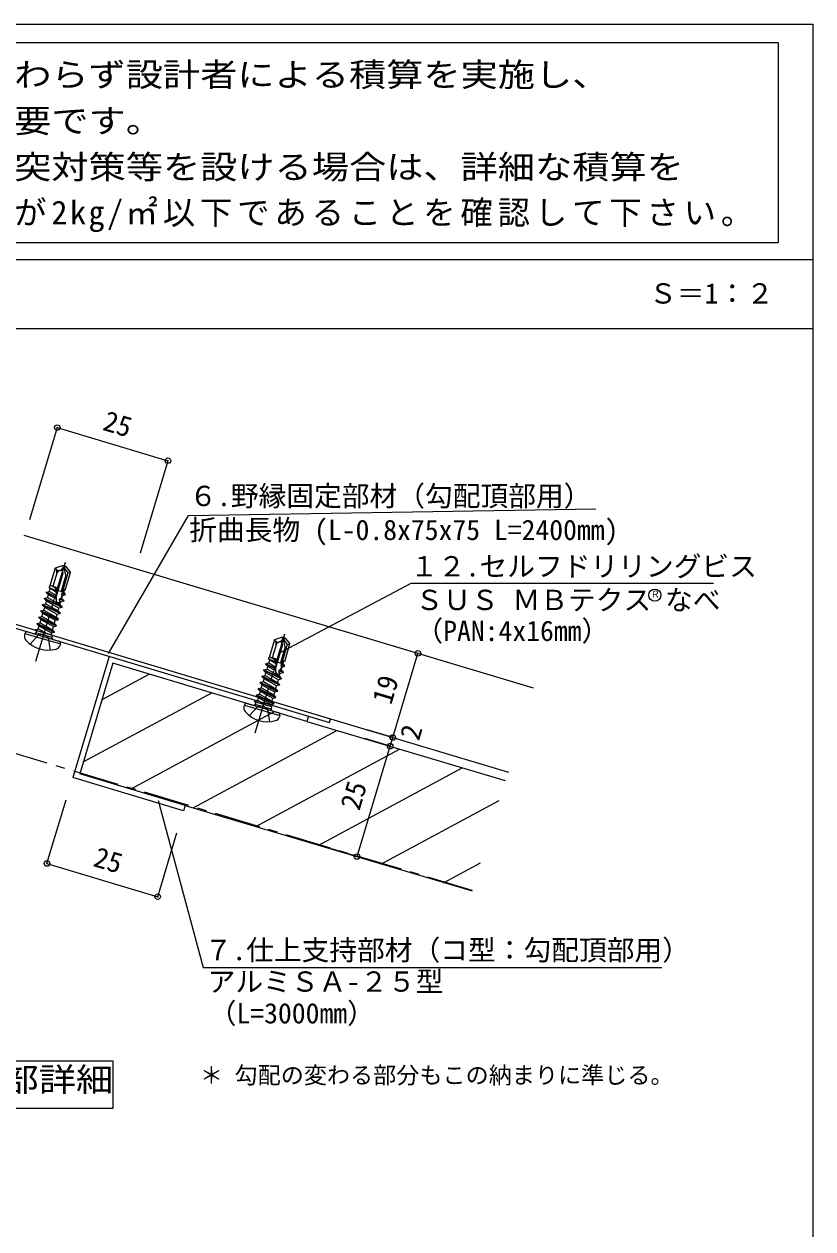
# Model space of a CAD drawing. Units: millimetres on the paper, enlarged 5 times, with parts at other scales. Extents: x -1379 to 1379, y -984 to 973.
# Drawn here: x 952 to 1379, y 320 to 973 of the extents above; entities that cross this region are included whole.
import ezdxf
from ezdxf.enums import TextEntityAlignment as Align

# ---------------------------------------------------------------- set-up
doc = ezdxf.new("R2010")
doc.units = ezdxf.units.MM
doc.header["$LTSCALE"] = 5
doc.header["$PDMODE"] = 32
doc.header["$PDSIZE"] = 3
doc.linetypes.add('CHAIN1', pattern=[8, 5, -1, 1, -1])
for name, color, linetype, lineweight in [('0-3_太線２', 3, 'Continuous', 18), ('2-6_文字', 7, 'Continuous', 18), ('3-0_中心線', 3, 'Continuous', 18), ('3-1_中線', 7, 'Continuous', 18), ('3-2_太線１', 3, 'Continuous', 18), ('3-3_太線２', 7, 'Continuous', 18), ('3-4_細線', 4, 'Continuous', 9), ('3-5_寸法', 4, 'Continuous', 9), ('3-6_文字', 3, 'Continuous', 18), ('4-6_文字', 3, 'Continuous', 18), ('5-2_太線１', 3, 'Continuous', 18), ('5-6_文字', 7, 'Continuous', 18)]:
    doc.layers.add(name, color=color, linetype=linetype, lineweight=lineweight)
doc.styles.add('ＭＳ ゴシック', font='')
doc.styles.get('ＭＳ ゴシック').set_extended_font_data('MS Gothic')

msp = doc.modelspace()

# ---------------------------------------------------------------- linework, layer by layer
at = {"layer": '0-3_太線２'}
for p, q in [((-1378.845, 972.675), (1378.845, 972.675)), ((1378.845, 972.675), (1378.845, -971.85))]:
    msp.add_line(p, q, dxfattribs=at)
at = {"layer": '2-6_文字'}
msp.add_line((1117.368, 594.66), (1117.943, 596.576), dxfattribs=at)
at = {"layer": '3-0_中心線', "color": 4, "linetype": 'CHAIN1', "lineweight": 9}
for p, q in [((958.48, 627.787), (974.566, 681.406)), ((958.48, 627.787), (974.566, 681.406)), ((1077.161, 589.051), (1093.246, 642.67)), ((1194.577, 503.636), (928.038, 583.597))]:
    msp.add_line(p, q, dxfattribs=at)
at = {"layer": '3-1_中線'}
for p, q in [((938.35, 650.454), (1117.943, 596.576)), ((938.35, 648.366), (1117.368, 594.66)), ((998.215, 630.406), (978.531, 564.795)), ((1000.226, 626.671), (982.267, 566.807)), ((1105.108, 595.206), (1000.226, 626.671)), ((1105.97, 598.08), (1105.108, 595.206)), ((1105.108, 595.206), (1212.457, 563.237)), ((1038.395, 546.836), (978.531, 564.795)), ((1039.257, 549.71), (982.267, 566.807)), ((1039.257, 549.71), (1038.395, 546.836)), ((1039.257, 549.71), (1194.527, 503.469)), ((1000.161, 411.349), (1000.161, 385.711)), ((1000.161, 385.711), (877.451, 385.711))]:
    msp.add_line(p, q, dxfattribs=at)
msp.add_lwpolyline([(877.451, 385.711), (877.451, 411.349), (1000.161, 411.349)], dxfattribs=at)
at = {"layer": '3-2_太線１'}
for p, q in [((952.061, 695.932), (1227.478, 613.307)), ((1117.943, 596.576), (1214.207, 567.697))]:
    msp.add_line(p, q, dxfattribs=at)
at = {"layer": '3-2_太線１', "color": 4, "lineweight": 9}
for p, q in [((1165.243, 631.977), (1151.463, 636.111)), ((1151.594, 586.481), (1165.243, 631.977)), ((1151.594, 586.481), (1137.814, 590.615)), ((1132.255, 522.014), (1150.185, 581.782)), ((1150.185, 581.782), (1136.405, 585.916)), ((1150.185, 581.782), (1151.594, 586.481)), ((1132.255, 522.014), (1118.475, 526.148))]:
    msp.add_line(p, q, dxfattribs=at)
at = {"layer": '3-2_太線１'}
for p in [(1165.243, 631.977), (1151.594, 586.481), (1150.185, 581.782), (1132.255, 522.014)]:
    msp.add_point(p, dxfattribs=at)
at = {"layer": '3-3_太線２'}
for p, q in [((973.362, 678.506), (973.909, 679.496)), ((973.768, 678.235), (973.909, 679.496)), ((974.718, 679.049), (973.768, 678.235)), ((973.909, 679.496), (974.718, 679.049)), ((974.718, 679.049), (977.267, 675.854)), ((966.299, 668.706), (969.113, 678.256)), ((969.82, 675.348), (967.738, 668.282)), ((969.546, 677.528), (969.113, 678.256)), ((973.213, 675.365), (969.493, 662.738)), ((971.295, 676.88), (971.492, 676.946)), ((974.721, 674.291), (972.181, 665.67)), ((975.884, 675.583), (972.901, 665.458)), ((973.037, 676.092), (973.213, 675.365)), ((974.721, 674.291), (973.768, 678.235)), ((973.768, 678.235), (975.884, 675.583)), ((974.453, 666.304), (977.267, 675.854)), ((975.884, 675.583), (977.267, 675.854)), ((965.687, 667.736), (966.299, 668.706)), ((969.071, 666.128), (965.687, 667.736)), ((965.687, 667.736), (966.335, 667.056)), ((965.898, 665.576), (966.335, 667.056)), ((965.898, 665.576), (969.511, 663.521)), ((969.608, 667.732), (966.299, 668.706)), ((969.55, 665.226), (966.335, 667.056)), ((969.097, 667.29), (966.929, 668.521)), ((968.448, 668.073), (969.6, 667.418)), ((969.097, 667.29), (969.071, 666.128)), ((969.55, 665.226), (969.071, 666.128)), ((969.097, 667.29), (969.6, 667.418)), ((969.608, 667.732), (969.442, 660.5)), ((969.578, 666.437), (973.353, 665.325)), ((972.778, 665.202), (973.34, 665.29)), ((973.772, 666.505), (973.34, 665.29)), ((973.34, 665.29), (973.591, 665.147)), ((973.591, 665.147), (973.973, 666.446)), ((974.453, 666.304), (973.772, 666.505)), ((963.148, 661.548), (963.219, 661.788)), ((972.722, 656.89), (963.148, 661.548)), ((963.148, 661.548), (964.342, 660.293)), ((963.906, 658.813), (964.342, 660.293)), ((963.906, 658.813), (970.602, 655.003)), ((964.144, 664.929), (964.215, 665.169)), ((968.989, 662.572), (964.144, 664.929)), ((964.144, 664.929), (965.338, 663.675)), ((971.038, 656.483), (964.342, 660.293)), ((964.902, 662.195), (965.338, 663.675)), ((964.902, 662.195), (971.598, 658.385)), ((969.461, 661.329), (965.338, 663.675)), ((968.995, 662.843), (968.989, 662.572)), ((969.461, 661.329), (968.989, 662.572)), ((969.002, 662.84), (969.511, 663.521)), ((971.516, 660.16), (971.31, 659.579)), ((971.505, 661.622), (971.422, 661.388)), ((973.718, 660.271), (971.422, 661.388)), ((971.516, 660.16), (971.422, 661.388)), ((971.505, 661.622), (972.173, 662.006)), ((973.789, 660.511), (971.505, 661.622)), ((972.035, 659.865), (971.516, 660.16)), ((971.598, 658.385), (972.035, 659.865)), ((973.718, 660.271), (972.035, 659.865)), ((972.684, 663.443), (972.173, 662.006)), ((972.173, 662.006), (972.595, 661.766)), ((972.778, 665.202), (972.524, 664.487)), ((974.426, 663.583), (972.524, 664.487)), ((972.684, 663.443), (972.524, 664.487)), ((972.595, 661.766), (973.031, 663.246)), ((973.789, 660.511), (972.595, 661.766)), ((973.031, 663.246), (972.684, 663.443)), ((974.432, 664.263), (972.778, 665.202)), ((974.426, 663.583), (973.031, 663.246)), ((974.432, 664.263), (973.591, 665.147)), ((973.718, 660.271), (973.789, 660.511)), ((974.426, 663.583), (974.432, 664.263)), ((961.156, 654.785), (961.226, 655.025)), ((970.473, 650.066), (961.156, 654.785)), ((961.156, 654.785), (962.35, 653.531)), ((962.152, 658.167), (962.223, 658.407)), ((971.726, 653.509), (962.152, 658.167)), ((962.152, 658.167), (963.346, 656.912)), ((969.175, 649.752), (962.35, 653.531)), ((962.91, 655.432), (963.346, 656.912)), ((962.91, 655.432), (969.606, 651.622)), ((970.042, 653.102), (963.346, 656.912)), ((969.606, 651.622), (970.042, 653.102)), ((971.726, 653.509), (970.042, 653.102)), ((970.602, 655.003), (971.038, 656.483)), ((971.796, 653.749), (970.602, 655.003)), ((972.722, 656.89), (971.038, 656.483)), ((972.793, 657.13), (971.598, 658.385)), ((971.726, 653.509), (971.796, 653.749)), ((972.722, 656.89), (972.793, 657.13)), ((959.149, 647.973), (959.219, 648.213)), ((968.466, 643.253), (959.149, 647.973)), ((959.149, 647.973), (960.343, 646.718)), ((960.16, 651.404), (960.23, 651.644)), ((969.477, 646.684), (960.16, 651.404)), ((960.16, 651.404), (961.354, 650.15)), ((967.168, 642.939), (960.343, 646.718)), ((960.903, 648.62), (967.599, 644.809)), ((968.179, 646.371), (961.354, 650.15)), ((961.914, 652.051), (968.61, 648.241)), ((967.599, 644.809), (968.069, 646.403)), ((969.477, 646.684), (968.179, 646.371)), ((968.61, 648.241), (969.065, 649.784)), ((969.707, 647.088), (968.61, 648.241)), ((970.473, 650.066), (969.175, 649.752)), ((969.477, 646.684), (969.707, 647.088)), ((970.703, 650.47), (969.606, 651.622)), ((970.473, 650.066), (970.703, 650.47)), ((952.659, 642.753), (952.447, 642.034)), ((952.659, 642.753), (971.844, 637.101)), ((954.211, 643.599), (970.998, 638.653)), ((955.408, 637.045), (959.814, 641.784)), ((957.569, 642.61), (958.553, 643.146)), ((958.152, 644.592), (958.223, 644.832)), ((958.152, 644.592), (958.244, 644.496)), ((958.477, 644.427), (958.152, 644.592)), ((958.223, 644.832), (959.907, 645.238)), ((959.993, 643.981), (958.223, 644.832)), ((967.415, 641.794), (958.244, 644.496)), ((958.925, 644.295), (958.553, 643.146)), ((967.104, 640.627), (958.553, 643.146)), ((962.99, 642.435), (959.814, 641.784)), ((959.907, 645.238), (964.398, 642.683)), ((962.99, 642.435), (965.306, 640.166)), ((966.439, 633.795), (965.306, 640.166)), ((966.767, 641.985), (967.058, 642.972)), ((967.415, 641.794), (967.104, 640.627)), ((967.641, 639.643), (967.104, 640.627)), ((968.466, 643.253), (967.168, 642.939)), ((968.696, 643.657), (967.599, 644.809)), ((968.466, 643.253), (968.696, 643.657)), ((1084.98, 629.97), (1087.794, 639.52)), ((1088.227, 638.792), (1087.794, 639.52)), ((1092.043, 639.77), (1092.589, 640.759)), ((1092.449, 639.499), (1092.589, 640.759)), ((1093.398, 640.313), (1092.449, 639.499)), ((1093.402, 635.555), (1092.449, 639.499)), ((1092.449, 639.499), (1094.564, 636.847)), ((1092.589, 640.759), (1093.398, 640.313)), ((1093.398, 640.313), (1095.947, 637.118)), ((971.844, 637.101), (971.632, 636.382)), ((1088.501, 636.612), (1086.419, 629.546)), ((1091.894, 636.629), (1088.174, 624.002)), ((1089.975, 638.144), (1090.172, 638.21)), ((1093.402, 635.555), (1090.862, 626.934)), ((1094.564, 636.847), (1091.581, 626.722)), ((1091.718, 637.356), (1091.894, 636.629)), ((1093.134, 627.568), (1095.947, 637.118)), ((1094.564, 636.847), (1095.947, 637.118)), ((1082.825, 626.193), (1082.895, 626.433)), ((1087.67, 623.836), (1082.825, 626.193)), ((1082.825, 626.193), (1084.019, 624.939)), ((1084.368, 629), (1084.98, 629.97)), ((1087.751, 627.392), (1084.368, 629)), ((1084.368, 629), (1085.015, 628.32)), ((1084.579, 626.84), (1085.015, 628.32)), ((1084.579, 626.84), (1088.191, 624.784)), ((1088.288, 628.995), (1084.98, 629.97)), ((1088.231, 626.49), (1085.015, 628.32)), ((1087.778, 628.554), (1085.609, 629.785)), ((1087.129, 629.337), (1088.281, 628.682)), ((1087.778, 628.554), (1087.751, 627.392)), ((1088.231, 626.49), (1087.751, 627.392)), ((1087.778, 628.554), (1088.281, 628.682)), ((1088.288, 628.995), (1088.122, 621.764)), ((1088.258, 627.701), (1092.033, 626.589)), ((1091.459, 626.465), (1091.205, 625.75)), ((1091.459, 626.465), (1092.021, 626.553)), ((1093.113, 625.527), (1091.459, 626.465)), ((1092.453, 627.768), (1092.021, 626.553)), ((1092.021, 626.553), (1092.271, 626.411)), ((1092.271, 626.411), (1092.654, 627.709)), ((1093.113, 625.527), (1092.271, 626.411)), ((1093.134, 627.568), (1092.453, 627.768)), ((1080.832, 619.431), (1080.903, 619.67)), ((1081.829, 622.812), (1081.899, 623.052)), ((1091.402, 618.154), (1081.829, 622.812)), ((1081.829, 622.812), (1083.023, 621.557)), ((1082.587, 620.077), (1083.023, 621.557)), ((1082.587, 620.077), (1089.283, 616.267)), ((1089.719, 617.747), (1083.023, 621.557)), ((1083.583, 623.458), (1084.019, 624.939)), ((1083.583, 623.458), (1090.279, 619.648)), ((1088.141, 622.593), (1084.019, 624.939)), ((1087.676, 624.107), (1087.67, 623.836)), ((1088.141, 622.593), (1087.67, 623.836)), ((1087.682, 624.104), (1088.191, 624.784)), ((1090.197, 621.423), (1089.99, 620.843)), ((1090.186, 622.886), (1090.103, 622.652)), ((1092.399, 621.535), (1090.103, 622.652)), ((1090.197, 621.423), (1090.103, 622.652)), ((1090.186, 622.886), (1090.853, 623.27)), ((1092.469, 621.775), (1090.186, 622.886)), ((1090.715, 621.128), (1090.197, 621.423)), ((1090.279, 619.648), (1090.715, 621.128)), ((1091.473, 618.394), (1090.279, 619.648)), ((1092.399, 621.535), (1090.715, 621.128)), ((1091.364, 624.707), (1090.853, 623.27)), ((1090.853, 623.27), (1091.275, 623.03)), ((1093.106, 624.847), (1091.205, 625.75)), ((1091.364, 624.707), (1091.205, 625.75)), ((1091.275, 623.03), (1091.711, 624.51)), ((1092.469, 621.775), (1091.275, 623.03)), ((1091.711, 624.51), (1091.364, 624.707)), ((1093.106, 624.847), (1091.711, 624.51)), ((1092.399, 621.535), (1092.469, 621.775)), ((1093.106, 624.847), (1093.113, 625.527)), ((1079.836, 616.049), (1079.907, 616.289)), ((1089.154, 611.329), (1079.836, 616.049)), ((1079.836, 616.049), (1081.03, 614.795)), ((1080.594, 613.315), (1087.29, 609.504)), ((1090.406, 614.773), (1080.832, 619.431)), ((1080.832, 619.431), (1082.027, 618.176)), ((1087.856, 611.016), (1081.03, 614.795)), ((1081.59, 616.696), (1082.027, 618.176)), ((1081.59, 616.696), (1088.287, 612.886)), ((1088.723, 614.366), (1082.027, 618.176)), ((1088.287, 612.886), (1088.723, 614.366)), ((1090.406, 614.773), (1088.723, 614.366)), ((1089.283, 616.267), (1089.719, 617.747)), ((1090.477, 615.012), (1089.283, 616.267)), ((1091.402, 618.154), (1089.719, 617.747)), ((1090.406, 614.773), (1090.477, 615.012)), ((1091.402, 618.154), (1091.473, 618.394)), ((1077.829, 609.237), (1077.9, 609.477)), ((1087.147, 604.517), (1077.829, 609.237)), ((1077.829, 609.237), (1079.023, 607.982)), ((1078.84, 612.668), (1078.911, 612.908)), ((1088.158, 607.948), (1078.84, 612.668)), ((1078.84, 612.668), (1080.034, 611.413)), ((1085.849, 604.203), (1079.023, 607.982)), ((1079.583, 609.883), (1086.28, 606.073)), ((1086.859, 607.634), (1080.034, 611.413)), ((1086.28, 606.073), (1086.749, 607.667)), ((1088.158, 607.948), (1086.859, 607.634)), ((1087.29, 609.504), (1087.745, 611.048)), ((1088.387, 608.352), (1087.29, 609.504)), ((1089.154, 611.329), (1087.856, 611.016)), ((1088.158, 607.948), (1088.387, 608.352)), ((1089.383, 611.734), (1088.287, 612.886)), ((1089.154, 611.329), (1089.383, 611.734)), ((1071.34, 604.017), (1071.128, 603.298)), ((1071.34, 604.017), (1090.524, 598.365)), ((1072.892, 604.863), (1089.678, 599.917)), ((1074.088, 598.309), (1078.495, 603.048)), ((1076.249, 603.874), (1077.234, 604.41)), ((1076.833, 605.855), (1076.904, 606.095)), ((1076.833, 605.855), (1076.924, 605.76)), ((1077.158, 605.691), (1076.833, 605.855)), ((1076.904, 606.095), (1078.587, 606.502)), ((1078.674, 605.244), (1076.904, 606.095)), ((1086.095, 603.058), (1076.924, 605.76)), ((1077.605, 605.559), (1077.234, 604.41)), ((1085.785, 601.891), (1077.234, 604.41)), ((1081.671, 603.699), (1078.495, 603.048)), ((1078.587, 606.502), (1083.078, 603.947)), ((1081.671, 603.699), (1083.987, 601.43)), ((1085.12, 595.059), (1083.987, 601.43)), ((1085.447, 603.249), (1085.738, 604.236)), ((1086.095, 603.058), (1085.785, 601.891)), ((1086.321, 600.906), (1085.785, 601.891)), ((1087.147, 604.517), (1085.849, 604.203)), ((1087.376, 604.921), (1086.28, 606.073)), ((1087.147, 604.517), (1087.376, 604.921)), ((1090.524, 598.365), (1090.312, 597.645))]:
    msp.add_line(p, q, dxfattribs=at)
for points in [[(969.113, 678.256), (972.987, 679.559), (973.909, 679.496)], [(969.002, 662.84), (964.215, 665.169), (965.898, 665.576)], [(971.796, 653.749), (962.223, 658.407), (963.906, 658.813)], [(972.793, 657.13), (963.219, 661.788), (964.902, 662.195)], [(970.703, 650.47), (961.226, 655.025), (962.91, 655.432)], [(961.792, 652.021), (962.335, 653.481), (962.35, 653.531)], [(968.696, 643.657), (959.219, 648.213), (960.903, 648.62)], [(959.785, 645.209), (960.328, 646.669), (960.343, 646.718)], [(969.707, 647.088), (960.23, 651.644), (961.914, 652.051)], [(960.796, 648.64), (961.339, 650.1), (961.354, 650.15)], [(1087.794, 639.52), (1091.667, 640.823), (1092.589, 640.759)], [(1087.682, 624.104), (1082.895, 626.433), (1084.579, 626.84)], [(1090.477, 615.012), (1080.903, 619.67), (1082.587, 620.077)], [(1091.473, 618.394), (1081.899, 623.052), (1083.583, 623.458)], [(1088.387, 608.352), (1078.911, 612.908), (1080.594, 613.315)], [(1089.383, 611.734), (1079.907, 616.289), (1081.59, 616.696)], [(1080.472, 613.285), (1081.016, 614.745), (1081.03, 614.795)], [(1087.376, 604.921), (1077.9, 609.477), (1079.583, 609.883)], [(1078.465, 606.473), (1079.009, 607.932), (1079.023, 607.982)], [(1079.476, 609.904), (1080.019, 611.363), (1080.034, 611.413)]]:
    msp.add_lwpolyline(points, dxfattribs=at)
for centre, radius, start, end in [((970.421, 680.131), 3.36, 288.58427, 331.08427), ((976.304, 676.882), 3.36, 151.08427, 193.58429), ((970.822, 678.287), 1.484, 210.73861, 288.58427), ((967.186, 676.124), 2.746, 343.58427, 30.73861), ((972.028, 674.698), 2.302, 108.58429, 163.58427), ((971.873, 675.811), 1.197, 13.58429, 108.58429), ((971.065, 661.438), 1.875, 210.03967, 277.50502), ((955.325, 641.186), 3, 163.58427, 221.69349), ((953.858, 642.4), 1.25, 73.58427, 163.58427), ((965.219, 649.999), 16.25, 221.69349, 285.47506), ((1089.101, 641.395), 3.36, 288.58427, 331.08427), ((1094.984, 638.145), 3.36, 151.08427, 193.58429), ((968.754, 637.23), 3, 285.47506, 343.58427), ((970.645, 637.454), 1.25, 343.58427, 73.58427), ((1085.866, 637.388), 2.746, 343.58427, 30.73861), ((1089.502, 639.55), 1.484, 210.73861, 288.58427), ((1090.709, 635.961), 2.302, 108.58429, 163.58427), ((1090.554, 637.075), 1.197, 13.58429, 108.58429), ((1089.745, 622.702), 1.875, 210.03967, 277.50502), ((1074.005, 602.45), 3, 163.58427, 221.69349), ((1072.539, 603.664), 1.25, 73.58427, 163.58427), ((1083.899, 611.263), 16.25, 221.69349, 285.47506), ((1087.435, 598.493), 3, 285.47506, 343.58427), ((1089.325, 598.718), 1.25, 343.58427, 73.58427)]:
    msp.add_arc(centre, radius, start, end, dxfattribs=at)
at = {"layer": '3-4_細線'}
for p, q in [((997.91, 631.937), (1041.051, 706.659)), ((1089.816, 632.01), (1161.566, 669.972)), ((1024.74, 552.302), (1048.966, 461.889))]:
    msp.add_line(p, q, dxfattribs=at)
at = {"layer": '3-5_寸法'}
for p, q in [((970.116, 754.251), (955.105, 704.215)), ((970.116, 754.251), (1029.98, 736.292)), ((1029.98, 736.292), (1014.969, 686.256)), ((1041.051, 706.659), (1261.517, 710.251)), ((1161.566, 669.972), (1325.069, 669.972)), ((994.348, 607.076), (1019.821, 620.793)), ((984.188, 573.212), (1053.685, 610.633)), ((1009.726, 558.569), (1087.549, 600.474)), ((1043.59, 548.41), (1121.413, 590.315)), ((1077.454, 538.251), (1155.278, 580.155)), ((1111.319, 528.091), (1189.142, 569.996)), ((964.569, 518.255), (974.925, 552.776)), ((1145.183, 517.932), (1209.208, 552.407)), ((1024.433, 500.296), (1034.79, 534.817)), ((964.569, 518.255), (1024.433, 500.296)), ((1179.047, 507.773), (1199.049, 518.543)), ((1048.966, 461.889), (1297.229, 461.889))]:
    msp.add_line(p, q, dxfattribs=at)
at = {"layer": '3-5_寸法', "color": 3}
for p in [(970.116, 754.251), (1029.98, 736.292), (964.569, 518.255), (1024.433, 500.296)]:
    msp.add_point(p, dxfattribs=at)
at = {"layer": '4-6_文字', "color": 7}
msp.add_lwpolyline([(715.09, 962.693), (1360.123, 962.693), (1360.123, 854.198), (715.09, 854.198)], close=True, dxfattribs=at)
at = {"layer": '5-2_太線１'}
for p, q in [((-1378.845, 845.319), (1378.845, 845.319)), ((0, 807.819), (1378.845, 807.819))]:
    msp.add_line(p, q, dxfattribs=at)
at = {"layer": '5-6_文字'}
msp.add_circle((1293.372, 663.494), 3.291, dxfattribs=at)

# ---------------------------------------------------------------- texts
at = {"layer": '3-2_太線１', "color": 7, "style": 'ＭＳ ゴシック'}
for s, p in [('19', (1153.869, 602.764)), ('2', (1168.851, 583.258)), ('25', (1136.67, 545.433))]:
    msp.add_text(s, height=11, rotation=73.301, dxfattribs=at).set_placement(p, align=Align.BOTTOM_LEFT)
at = {"layer": '3-5_寸法', "color": 7, "style": 'ＭＳ ゴシック'}
msp.add_text('Ｓ＝1：２', height=11, dxfattribs=at).set_placement((1290.246, 818.082), align=Align.BOTTOM_LEFT)
for p in [(993.147, 749.952), (988.036, 513.825)]:
    msp.add_text('25', height=11, rotation=343.301, dxfattribs=at).set_placement(p, align=Align.BOTTOM_LEFT)
at = {"layer": '3-6_文字', "color": 7, "style": 'ＭＳ ゴシック'}
for s, p in [('６.野縁固定部材（勾配頂部用）', (1041.513, 708.445)), ('折曲長物 (L-0.8x75x75 L=2400mm)', (1041.53, 690.062)), ('１２.セルフドリリングビス', (1161.032, 670.358)), ('ＳＵＳ ＭＢテクス なべ', (1163.866, 652.15)), ('（PAN:4x16mm）', (1163.866, 635.407)), ('７.仕上支持部材（コ型：勾配頂部用）', (1049.787, 462.608)), ('アルミＳＡ-２５型', (1051.48, 445.554)), ('（L=3000mm）', (1052.05, 428.384))]:
    msp.add_text(s, height=11, dxfattribs=at).set_placement(p, align=Align.BOTTOM_LEFT)
at = {"layer": '3-6_文字', "style": 'ＭＳ ゴシック', "width": 1.15}
msp.add_text('天井頂部詳細', height=12.83, dxfattribs=at).set_placement((879.6, 391.066), align=Align.BOTTOM_LEFT)
at = {"layer": '3-6_文字', "color": 4, "style": 'ＭＳ ゴシック'}
msp.add_text('＊ 勾配の変わる部分もこの納まりに準じる。', height=9.164, dxfattribs=at).set_placement((1047.268, 396.351), align=Align.BOTTOM_LEFT)
at = {"layer": '4-6_文字', "style": 'ＭＳ ゴシック', "width": 1.15}
for s, p in [('標準仕様の範囲内外に関わらず設計者による積算を実施し、', (725.419, 935.049)), ('単位面積質量の確認が必要です。', (725.419, 910.049)), ('特に開口補強、ボール衝突対策等を設ける場合は、詳細な積算を', (725.419, 885.049))]:
    msp.add_text(s, height=12.83, dxfattribs=at).set_placement(p, align=Align.BOTTOM_LEFT)
at = {"layer": '4-6_文字', "insert": (725.419, 860.049), "char_height": 12.83, "attachment_point": 7, "style": 'ＭＳ ゴシック'}
msp.add_mtext('\\T1.15;実施して、単位面積質量が2kg/㎡以下であることを確認して下さい。', dxfattribs=at)
at = {"layer": '5-6_文字', "style": 'ＭＳ ゴシック'}
msp.add_text('Ｒ', height=3.666, dxfattribs=at).set_placement((1291.045, 661.126), align=Align.BOTTOM_LEFT)

doc.saveas('drawing.dxf')
